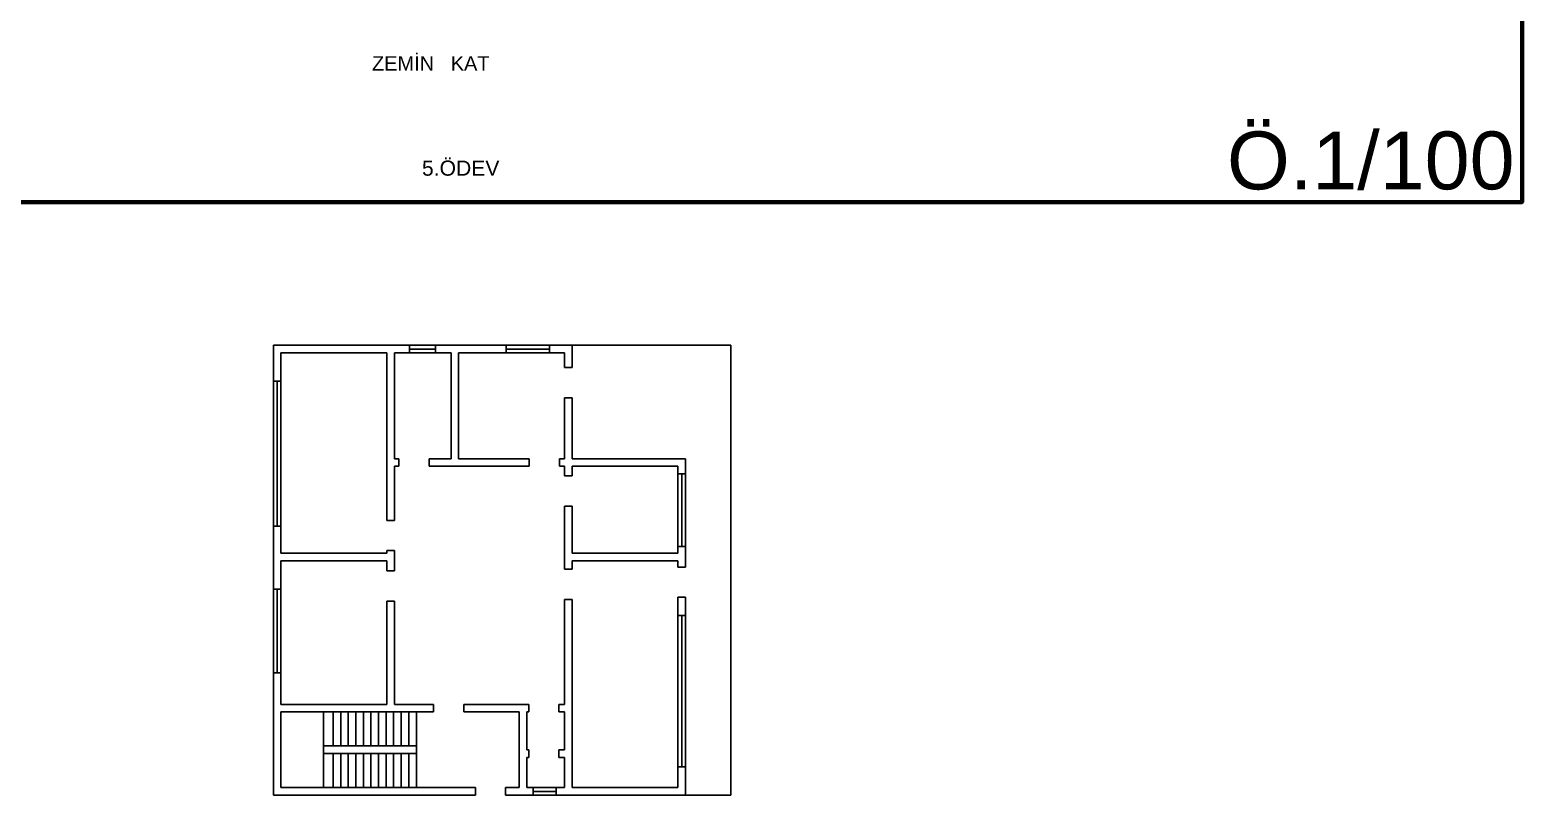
# Model space of a CAD drawing. Header units: millimetres. Extents: x 1051 to 8955, y -738 to 4312.
# Drawn here: x 5008 to 8955, y -738 to 1287 of the extents above; entities that cross this region are included whole.
import ezdxf

# ---------------------------------------------------------------- set-up
doc = ezdxf.new("R2010")
doc.units = ezdxf.units.MM
doc.styles.get("Standard").update_dxf_attribs({"font": 'arial.ttf'})
doc.styles.add('TXTX', font='arial.ttf')

msp = doc.modelspace()

# ---------------------------------------------------------------- linework, layer by layer
for p, q in [((5652.5, 452.2), (5652.5, -737.8)), ((5652.5, 452.2), (6862.5, 452.2)), ((6012.6, 452.2), (6012.6, 432.2)), ((6012.6, 442.2), (6081.1, 442.2)), ((6081.7, 452.2), (6081.7, 432.2)), ((6267.9, 452.2), (6267.9, 432.2)), ((6267.9, 442.2), (6383, 442.2)), ((6383, 442.2), (6339, 442.2)), ((6383.1, 452.2), (6383.1, 432.2)), ((6442.5, 452.2), (6442.5, 393.5)), ((6862.5, 452.2), (6862.5, -737.8)), ((5672.5, 432.2), (5672.5, -97.8)), ((5672.5, 432.2), (5952.5, 432.2)), ((5952.5, 432.2), (5952.5, -10.9)), ((5972.5, 432.2), (5972.5, 152.2)), ((5972.5, 432.2), (6122.5, 432.2)), ((6122.5, 432.2), (6122.5, 152.2)), ((6142.5, 432.2), (6142.5, 152.2)), ((6142.5, 432.2), (6422.5, 432.2)), ((6422.5, 432.2), (6422.5, 393.5)), ((5652.5, 357.2), (5672.5, 357.2)), ((5662.5, -26.4), (5662.5, 357.2)), ((6422.5, 393.5), (6442.5, 393.5)), ((6422.5, 313.5), (6422.5, 152.2)), ((6422.5, 313.5), (6442.5, 313.5)), ((6442.5, 313.5), (6442.5, 152.2)), ((5972.5, 152.2), (5984.6, 152.2)), ((5972.5, 132.2), (5972.5, -10.9)), ((5972.5, 132.2), (5984.6, 132.2)), ((5984.6, 152.2), (5984.6, 132.2)), ((6064.6, 152.2), (6122.5, 152.2)), ((6064.6, 152.2), (6064.6, 132.2)), ((6064.6, 132.2), (6329, 132.2)), ((6142.5, 152.2), (6329, 152.2)), ((6329, 152.2), (6329, 132.2)), ((6409, 152.2), (6422.5, 152.2)), ((6409, 152.2), (6409, 132.2)), ((6409, 132.2), (6422.5, 132.2)), ((6422.5, 132.2), (6422.5, 107)), ((6442.5, 152.2), (6742.5, 152.2)), ((6442.5, 132.2), (6442.5, 107)), ((6442.5, 132.2), (6722.5, 132.2)), ((6722.5, 132.2), (6722.5, -97.8)), ((6742.5, 152.2), (6742.5, -134.5)), ((6422.5, 107), (6442.5, 107)), ((6722.5, 111.8), (6742.5, 111.8)), ((6732.5, -79.7), (6732.5, 111.8)), ((6422.5, 27), (6422.5, -139.9)), ((6422.5, 27), (6442.5, 27)), ((6442.5, 27), (6442.5, -97.8)), ((5652.5, -26.4), (5672.5, -26.4)), ((5952.5, -10.9), (5972.5, -10.9)), ((5672.5, -97.8), (5952.5, -97.8)), ((5672.5, -117.8), (5672.5, -497.8)), ((5672.5, -117.8), (5952.5, -117.8)), ((5952.5, -90.9), (5952.5, -97.8)), ((5952.5, -90.9), (5972.5, -90.9)), ((5952.5, -117.8), (5952.5, -144.8)), ((5972.5, -90.9), (5972.5, -144.8)), ((6442.5, -97.8), (6722.5, -97.8)), ((6442.5, -117.8), (6442.5, -139.9)), ((6442.5, -117.8), (6722.5, -117.8)), ((6722.5, -79.7), (6742.5, -79.7)), ((6722.5, -117.8), (6722.5, -134.5)), ((5952.5, -144.8), (5972.5, -144.8)), ((6422.5, -139.9), (6442.5, -139.9)), ((6722.5, -134.5), (6742.5, -134.5)), ((5652.5, -193.3), (5672.5, -193.3)), ((5662.5, -413.9), (5662.5, -193.3)), ((5952.5, -224.8), (5952.5, -497.8)), ((5952.5, -224.8), (5972.5, -224.8)), ((5972.5, -224.8), (5972.5, -497.8)), ((6422.5, -219.9), (6422.5, -497.8)), ((6422.5, -219.9), (6442.5, -219.9)), ((6442.5, -219.9), (6442.5, -717.8)), ((6722.5, -214.5), (6722.5, -717.8)), ((6722.5, -214.5), (6742.5, -214.5)), ((6742.5, -214.5), (6742.5, -737.8)), ((6722.5, -262.6), (6742.5, -262.6)), ((6732.5, -662.5), (6732.5, -262.6)), ((5652.5, -413.9), (5672.5, -413.9)), ((5672.5, -497.8), (5952.5, -497.8)), ((5972.5, -497.8), (6076.1, -497.8)), ((6076.1, -497.8), (6076.1, -517.8)), ((6156.1, -497.8), (6327.7, -497.8)), ((6156.1, -497.8), (6156.1, -517.8)), ((6327.7, -497.8), (6327.7, -517.8)), ((6407.7, -497.8), (6422.5, -497.8)), ((6407.7, -497.8), (6422.5, -497.8)), ((6407.7, -497.8), (6407.7, -517.8)), ((5672.5, -517.8), (5672.5, -717.8)), ((5672.5, -517.8), (6076.1, -517.8)), ((5784.7, -517), (5784.7, -717.5)), ((5810.6, -519.1), (5810.6, -607.2)), ((5830.6, -519.1), (5830.6, -607.2)), ((5850.6, -519.1), (5850.6, -607.2)), ((5870.6, -519.1), (5870.6, -607.2)), ((5890.6, -519.1), (5890.6, -607.2)), ((5910.6, -519.1), (5910.6, -607.2)), ((5930.6, -519.1), (5930.6, -607.2)), ((5950.6, -519.1), (5950.6, -607.2)), ((5970.6, -519.1), (5970.6, -607.2)), ((5990.6, -519.1), (5990.6, -607.2)), ((6010.6, -519.1), (6010.6, -607.2)), ((6030.6, -519.1), (6030.6, -717.5)), ((6156.1, -517.8), (6302.5, -517.8)), ((6302.5, -517.8), (6302.5, -717.8)), ((6322.5, -517.8), (6322.5, -617.8)), ((6322.5, -517.8), (6327.7, -517.8)), ((6407.7, -517.8), (6422.5, -517.8)), ((6407.7, -517.8), (6422.5, -517.8)), ((6422.5, -517.8), (6422.5, -617.8)), ((5784.7, -607.2), (6030.6, -607.2)), ((5784.7, -627.2), (6030.6, -627.2)), ((5810.6, -627.2), (5810.6, -717.5)), ((5830.6, -627.2), (5830.6, -717.5)), ((5850.6, -627.2), (5850.6, -717.5)), ((5870.6, -627.2), (5870.6, -717.5)), ((5890.6, -627.2), (5890.6, -717.5)), ((5910.6, -627.2), (5910.6, -717.5)), ((5930.6, -627.2), (5930.6, -717.5)), ((5950.6, -627.2), (5950.6, -717.5)), ((5970.6, -627.2), (5970.6, -717.5)), ((5990.6, -627.2), (5990.6, -717.5)), ((6010.6, -627.2), (6010.6, -717.5)), ((6322.5, -617.8), (6327.7, -617.8)), ((6327.7, -617.8), (6327.7, -637.8)), ((6407.7, -617.8), (6422.5, -617.8)), ((6407.7, -617.8), (6407.7, -637.8)), ((6322.5, -637.8), (6322.5, -717.8)), ((6322.5, -637.8), (6327.7, -637.8)), ((6407.7, -637.8), (6422.5, -637.8)), ((6422.5, -637.8), (6422.5, -717.8)), ((6722.5, -662.5), (6742.5, -662.5)), ((6186.7, -737.8), (5652.5, -737.8)), ((6186.7, -717.8), (5672.5, -717.8)), ((6186.7, -717.8), (6186.7, -737.8)), ((6302.5, -717.8), (6266.7, -717.8)), ((6266.7, -717.8), (6266.7, -737.8)), ((6302.5, -737.8), (6266.7, -737.8)), ((6302.5, -737.8), (6862.5, -737.8)), ((6322.5, -717.8), (6422.5, -717.8)), ((6339.2, -717.8), (6339.2, -737.8)), ((6339.2, -727.8), (6399.1, -727.8)), ((6400.4, -717.8), (6400.4, -737.8)), ((6442.5, -717.8), (6722.5, -717.8))]:
    msp.add_line(p, q)
at = {"color": 2, "linetype": 'ByBlock', "lineweight": 211, "true_color": 0xf1eb1f}
msp.add_lwpolyline([(1050.7, 3014.9), (8955.3, 3014.9), (8955.3, 831.1), (1050.7, 831.1)], close=True, dxfattribs=at)

# ---------------------------------------------------------------- texts
at = {"color": 2, "style": 'TXTX'}
msp.add_text('ZEMİN   KAT  ', height=37.8, dxfattribs=at).set_placement((5913.3, 1178.9))
at = {"color": 2, "linetype": 'ByBlock', "lineweight": 211, "true_color": 0xf1eb1f, "insert": (8174.6, 1017.6), "char_height": 153.05, "width": 652.361, "attachment_point": 1}
msp.add_mtext('Ö.1/100', dxfattribs=at)
at = {"color": 7, "true_color": 0xffffff, "insert": (6029.9, 940.8), "char_height": 40, "width": 231.057, "attachment_point": 1}
msp.add_mtext(' 5.ÖDEV', dxfattribs=at)

doc.saveas('drawing.dxf')
